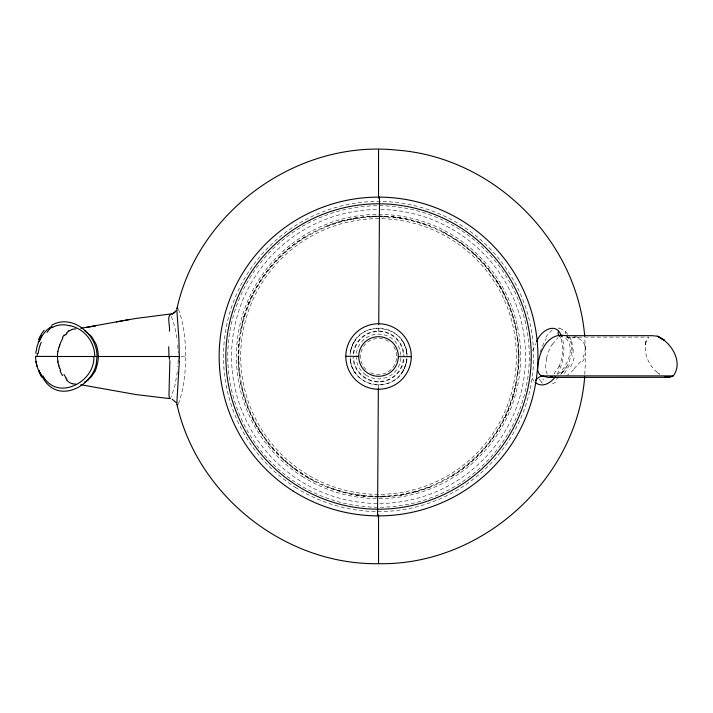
<?xml version="1.0" encoding="UTF-8"?>
<svg xmlns="http://www.w3.org/2000/svg" width="713" height="713" viewBox="0 0 713 713"><rect width="100%" height="100%" fill="white"/><g stroke="black" fill="none" stroke-linecap="round" stroke-linejoin="round"><path stroke-width="0.53" stroke-dasharray="3.56 2.67" d="M178.491 309.362C184.106 324.602 185.549 341.081 185.71 357.213M378.345 388.157L378.389 381.482M378.692 331.518L378.737 324.843M185.71 357.454C185.353 373.077 183.972 389.084 178.41 403.808M178.241 359.967L177.858 366.981M584.758 374.575L585.73 356.5L584.696 337.356M406.267 362.783C414.699 323.524 353.728 314.558 350.199 354.254A28.431 28.431 0 0 1 378.719 328.069A28.431 28.431 0 0 1 406.909 354.602M406.784 359.744L406.882 358.746A28.431 28.431 0 0 1 378.371 384.931A28.431 28.431 0 0 1 350.172 358.398L350.11 356.322M239.39 337.864L238.285 350.243L238.285 362.757M517.7 375.136L518.797 362.757L518.797 350.243M177.377 371.74L174.872 385.769L171.378 396.615M530.178 360.261L530.32 359.45M350.44 352.186L350.814 350.217M404.271 368.594L406.642 360.814M240.486 330.957L244.122 315.966L243.561 317.864L249.194 301.911L247.999 304.816C259.345 275.993 280.548 251.217 307.267 235.54M516.595 382.043L512.959 397.034L513.52 395.136L507.888 411.089L509.082 408.184C497.736 437.007 476.534 461.783 449.814 477.46M546.764 358.416C545.703 363.559 544.411 369.664 547.477 374.396M350.832 350.145L351.661 347.258M405.43 365.742L406.25 362.855M532.629 350.796L535.65 343.595M352.053 346.179L352.81 344.406M350.172 358.398C351.019 388.095 395.35 394.761 405.029 366.821M569.402 365.047L564.001 374.254M583.127 357.445L584.918 352.311L585.32 347.552M250.744 298.373L252.277 295.102M504.804 417.898L506.346 414.627M352.873 344.272L354.272 341.696M402.809 371.304L404.209 368.728M557.201 374.031C563.52 363.3 565.864 349.78 562.094 337.775M552.477 344.254L557.958 337.721M545.748 337.249L548.832 333.114L552.477 329.861M580.739 361.562L573.466 369.343M354.931 340.671L356.144 338.987M400.938 374.013L402.159 372.329M553.965 373.933L559.545 365.831L558.653 367.623C562.495 358.791 564.019 348.532 561.14 339.201M561.345 373.425L565.008 369.69L560.275 374.557L567.192 366.019L566.372 367.445L569.143 362.151L572.013 351.349L572.013 351.964L571.416 343.907L570.035 340.261L566.514 335.395M557.682 374.307C567.664 366.856 576.737 345.698 564.028 336.821M555.712 382.311L550.008 384.762M326.866 225.959L341.598 221.048L339.914 221.52L348.862 219.274L346.456 219.818L363.621 216.895L377.498 216.128M430.224 487.041L415.483 491.952L417.176 491.48L400.875 495.107L386.018 496.703L371.072 496.703L376.455 496.854M352.997 218.445L356.206 217.893M400.875 495.107L404.093 494.555M371.072 216.297L386.018 216.297L378.541 216.101M378.541 496.899L386.018 496.703M181.111 356.5L185.71 356.5M384.797 216.244L393.469 216.895L391.161 216.672L408.219 219.274L429.672 225.745M372.284 496.756L363.621 496.105L365.929 496.328L348.862 493.726L327.41 487.255M397.596 217.403L400.875 217.893M356.206 495.107L359.486 495.597M559.874 328.292L565.552 331.331A8.618 6.684 -49 0 0 565.676 333.844M574.161 336.857L575.115 337.115A8.618 6.684 -49 0 1 567.423 336.821M578.635 338.417L582.735 341.269L584.865 345.039M443.023 231.787L462.274 243.801L461.302 243.088L473.78 253.338L472.55 252.224L484.198 264.042L482.826 262.491L488.975 269.799L487.54 268.008L497.558 282.027L496.052 279.674L501.355 288.471L499.822 285.77C507.861 299.603 513.547 314.772 516.506 330.484M314.059 481.213L294.817 469.199L295.779 469.912L283.311 459.662L284.532 460.776L272.883 448.958L274.264 450.509L268.115 443.201L269.541 444.992L259.523 430.973L261.029 433.326L255.726 424.529L257.259 427.23C249.229 413.397 243.534 398.228 240.575 382.516M657.19 372.596L659.801 374.156C649.062 367.231 642.466 352.561 646.397 340.101L644.98 345.734L646.441 340.101L648.919 337.115L564.589 337.115A8.618 5.651 -42.9 0 1 563.885 337.276M534.09 381.321L531.185 376.509M566.487 335.342L568.145 337.347M559.375 336.251L560.881 338.212M401.152 339.263L402.346 340.957M354.735 372.043L355.93 373.737M539.26 379.075L541.327 381.954A8.618 5.561 -44.2 0 1 543.645 378.933M569.776 336.794L571.594 341.349M403.415 342.739L405.153 346.509M353.666 370.261L351.928 366.491M503.253 292.018L504.804 295.102M252.277 417.898L253.828 420.982M171.414 316.465L174.81 326.973L177.314 340.716M405.813 348.479L406.339 350.555M350.743 362.445L351.268 364.521M406.33 350.493L406.918 355.653M350.751 362.507L350.163 357.347M517.638 337.445L518.886 352.766M239.443 375.555L238.195 360.234M177.769 344.985L178.241 353.158M572.708 348.675L572.717 349.308M393.692 346.607A18.092 18.092 0 0 1 369.022 371.883M365.903 369.45A18.092 18.092 0 0 1 365.145 344.343A18.092 18.092 0 0 1 390.198 342.668M403.852 359.441A25.481 25.481 0 0 1 377.453 381.954A25.481 25.481 0 0 1 353.078 357.275M353.229 353.559A25.481 25.481 0 0 1 379.628 331.046A25.481 25.481 0 0 1 404.013 355.725M403.362 359.388A24.982 24.982 0 0 1 377.48 381.464A24.982 24.982 0 0 1 353.568 357.258M353.719 353.612A24.982 24.982 0 0 1 379.61 331.536A24.982 24.982 0 0 1 403.513 355.742M380.635 216.814A139.695 139.695 0 0 1 498.993 427.256A139.695 139.695 0 0 1 257.562 426.347A139.695 139.695 0 0 1 377.498 216.805M380.742 209.515A147.003 147.003 0 0 1 505.294 430.955A147.003 147.003 0 0 1 251.234 430.001A147.003 147.003 0 0 1 377.444 209.506M575.436 336.491A41.372 31.399 -53.3 0 1 578.876 338.024M565.454 331.661A33.217 17.914 -86.9 0 1 567.789 334.326M542.557 383.184A17.78 11.551 -87.9 0 1 541.274 382.088M558.832 376.687A65.302 43.083 77.5 0 1 554.981 380.849M574.108 357.659A35.721 21.871 79.5 0 1 570.605 366.83M573.207 349.397A19.902 10.151 86.5 0 1 572.521 356.438M571.568 341.393A15.062 6.961 87.6 0 1 572.664 348.675M573.689 369.566A64.152 50.694 49.7 0 1 566.88 375.626M584.348 358.773A37.896 27.049 73.1 0 1 581.585 362.765M584.785 345.101A7.531 4.519 87.2 0 1 585.213 347.561M558.029 328.105A28.297 15.686 -85.3 0 1 559.883 328.256M540.302 352.079A44.099 23.271 -83.7 0 1 546.31 338.488M546.479 358.247A37.21 21.114 -85.3 0 1 552.343 344.005M365.84 374.949A22.397 22.397 0 0 0 400.866 358.274A22.397 22.397 0 0 0 368.915 336.278A22.397 22.397 0 0 0 365.84 374.949M295.351 487.362A155.069 155.069 0 0 0 533.467 363.113A155.069 155.069 0 0 0 306.804 219.025A155.069 155.069 0 0 0 295.351 487.362M309.62 475.874A137.841 137.841 0 0 0 516.381 356.5A137.841 137.841 0 0 0 309.62 237.126A137.841 137.841 0 0 0 309.62 475.874M302.285 476.462A142.145 142.145 0 0 0 520.561 362.56A142.145 142.145 0 0 0 312.784 230.477A142.145 142.145 0 0 0 302.285 476.462M297.66 483.726A150.764 150.764 0 0 0 529.162 362.926A150.764 150.764 0 0 0 308.8 222.839A150.764 150.764 0 0 0 297.66 483.726M308.346 478.084A140.399 140.399 0 0 0 518.939 356.5A140.399 140.399 0 0 0 308.346 234.916A140.399 140.399 0 0 0 308.346 478.084"/><path stroke-width="1.07" d="M177.92 308.292L177.109 308.061L176.904 310.921L178.91 339.138L179.346 358.363M36.042 356.429L37.147 356.429L37.29 353.452M377.56 515.873L378.345 388.621M378.737 324.379L379.521 197.127M169.863 360.618L168.981 394.556L169.355 398.13L170.389 398.273M51.657 325.28C73.154 312.57 100.444 337.124 96.62 360.101C95.997 382.685 63.867 402.783 46.915 383.425M179.319 361.455L176.913 401.767L177.082 404.85L177.867 404.779M584.642 376.705L584.526 378.835C575.364 481.079 481.159 565.659 378.541 563.689C285.2 565.079 197.439 495.731 177.029 404.654M57.887 351.634L58.011 350.921A30.846 30.285 -76.7 0 1 58.439 349.29M35.81 353.274L36.889 347.062L38.921 341.153L41.684 335.796M58.377 349.272L59.019 346.964M177.002 308.479C198.437 210.914 297.517 139.525 396.82 150.122C492.701 157.065 575.623 238.454 584.526 334.165L584.642 336.295M59.714 344.949L60.712 342.49A31.684 20.329 -70.3 0 1 62.806 338.185M94.829 371.473L91.416 376.651L87.966 379.967M536.702 341.572C540.347 330.903 556.095 320.814 561.461 336.135M64.375 335.707L65.382 334.317M555.472 376.58C551.55 382.15 543.974 387.435 537.076 383.71A17.379 11.978 -89.1 0 1 535.124 382.302M176.129 310.476L174.364 312.57L174.738 312.312L172.02 313.996L174.738 312.312M535.632 380.403A8.618 5.267 -46.3 0 1 541.933 375.885L548.119 377.435L669.659 377.32L673.241 375.885C683.669 362.516 671.316 342.053 657.395 336.251L664.569 340.404L657.644 336.251L652.359 335.68L565.275 335.68C547.272 332.017 537.798 353.969 537.807 368.755M66.701 332.793L66.879 332.614A15.615 14.313 63.6 0 1 68.573 331.18M68.564 331.171L69.081 330.823M52.022 327.739C57.298 324.433 63.965 324.148 69.847 325.761M71.639 329.593L72.138 329.442M552.522 376.82L549.09 377.409M172.43 313.747L135.853 318.453L80.801 328.265M116.317 321.884L130.016 319.397M92.057 326.563L95.301 326.028L86.228 327.499M75.988 328.871L73.671 329.085A13.547 11.782 21.9 0 0 72.129 329.406M96.816 356.5L93.875 356.5M93.519 356.5L57.468 356.5A29.073 29.001 -89.9 0 0 57.905 361.224M96.558 356.5L179.355 356.5M93.822 356.5C95.417 381.758 57.218 402.061 42.994 375.876M541.933 375.885L673.241 375.885M37.147 356.42L57.468 356.438A29.135 29.135 0 0 1 57.869 351.625M345.805 356.295L358.728 356.375M398.353 356.625A19.812 19.812 0 0 1 368.532 373.594A19.812 19.812 0 0 1 368.737 339.281A19.812 19.812 0 0 1 398.353 356.625L411.276 356.705A32.736 32.736 0 0 1 361.999 384.753A32.736 32.736 0 0 1 362.347 328.051A32.736 32.736 0 0 1 411.276 356.705M75.81 384.12L73.492 383.879A13.52 11.863 -23.4 0 1 72.432 383.683M169.739 398.612L135.853 394.547L80.792 384.726M665.247 376.865L669.659 377.32L665.042 376.847M559.803 335.618L562.566 336.215M172.252 399.235L176.325 402.765M86.211 331.812L91.487 336.438L95.898 343.898A31.22 30.9 85.4 0 1 96.977 347.053L97.547 349.423A35.195 35.053 90 0 1 98.296 356.5A35.418 35.231 -89.3 0 1 97.797 362.088L96.38 367.837A29.982 29.643 -84.8 0 1 94.856 371.482M170.443 314.798C166.762 315.547 170.416 328.016 169.355 331.206M46.505 382.934L45.694 381.936M44.919 380.902L45.302 381.428M44.161 379.824L44.536 380.368M43.448 378.728L43.805 379.28M42.762 377.596L43.101 378.166M42.067 376.393L42.423 377.017M41.728 375.751L40.739 373.781M38.948 371.901L41.63 377.106M40.133 372.436L40.436 373.113M60.658 370.386L59.669 367.935M39.304 370.377L39.572 371.072M58.974 365.876L58.519 364.316M35.998 361.411L36.978 366.277M57.994 361.981L57.86 361.233M378.541 149.311L378.541 198.169M378.541 514.831L378.541 563.689M42.112 376.562A34.028 32.834 90 0 1 35.552 356.455M84.259 330.547A19.242 18.939 74 0 1 86.3 331.67M69.134 330.894A13.253 11.898 29.8 0 1 71.692 329.709M65.846 334.843A19.287 15.062 -76.4 0 1 67.084 333.345M62.352 337.81A25.659 18.485 -73 0 1 63.965 335.244M59.224 347.026A38.039 34.634 -74.4 0 1 59.91 345.021M69.874 325.645A31.773 31.354 90 0 1 94.776 356.473M39.358 341.563A30.392 26.381 -87.9 0 1 51.479 326.536M38.217 353.55A33.832 30.784 -84 0 1 41.176 342.472M168.723 346.75A36.773 0.695 88.8 0 1 168.972 357.026M169.382 356.491A35.106 1.078 -90 0 1 169.382 359.325M58.386 364.352A32.13 31.755 76.4 0 1 57.86 362.008M59.491 367.997A37.985 35.213 74.8 0 1 58.796 365.929M62.512 375.662A31.933 21.194 70.6 0 1 60.035 370.724M66.113 377.872A24.082 16.185 71.2 0 1 63.929 374.432M67.084 379.815A19.198 15.472 79.7 0 1 65.846 378.327M66.746 380.287A16.399 14.732 -79 0 0 68.421 381.749A13.235 11.987 -33.8 0 0 72.405 383.754M87.957 379.949A21.149 20.873 -81 0 1 84.722 382.016M38.181 342.285A37.949 36.14 -90 0 1 38.484 341.545M38.466 339.673A37.584 31.185 -80.8 0 1 44.206 330.19M47.013 332.374A29.393 21.64 -75.2 0 1 52.236 326.67M179.097 358.274A42.513 4.813 -90 0 1 179.07 361.215M541.809 376.125A9.554 8.663 -70.4 0 1 537.531 368.79M559.375 336.251A8.618 5.651 -42.9 0 1 558.404 331.224M293.043 490.999A159.373 159.373 0 0 0 537.771 363.3A159.373 159.373 0 0 0 304.816 215.201A159.373 159.373 0 0 0 293.043 490.999M296.617 485.375A152.707 152.707 0 0 0 531.105 363.015A152.707 152.707 0 0 0 307.9 221.119A152.707 152.707 0 0 0 296.617 485.375"/></g></svg>
